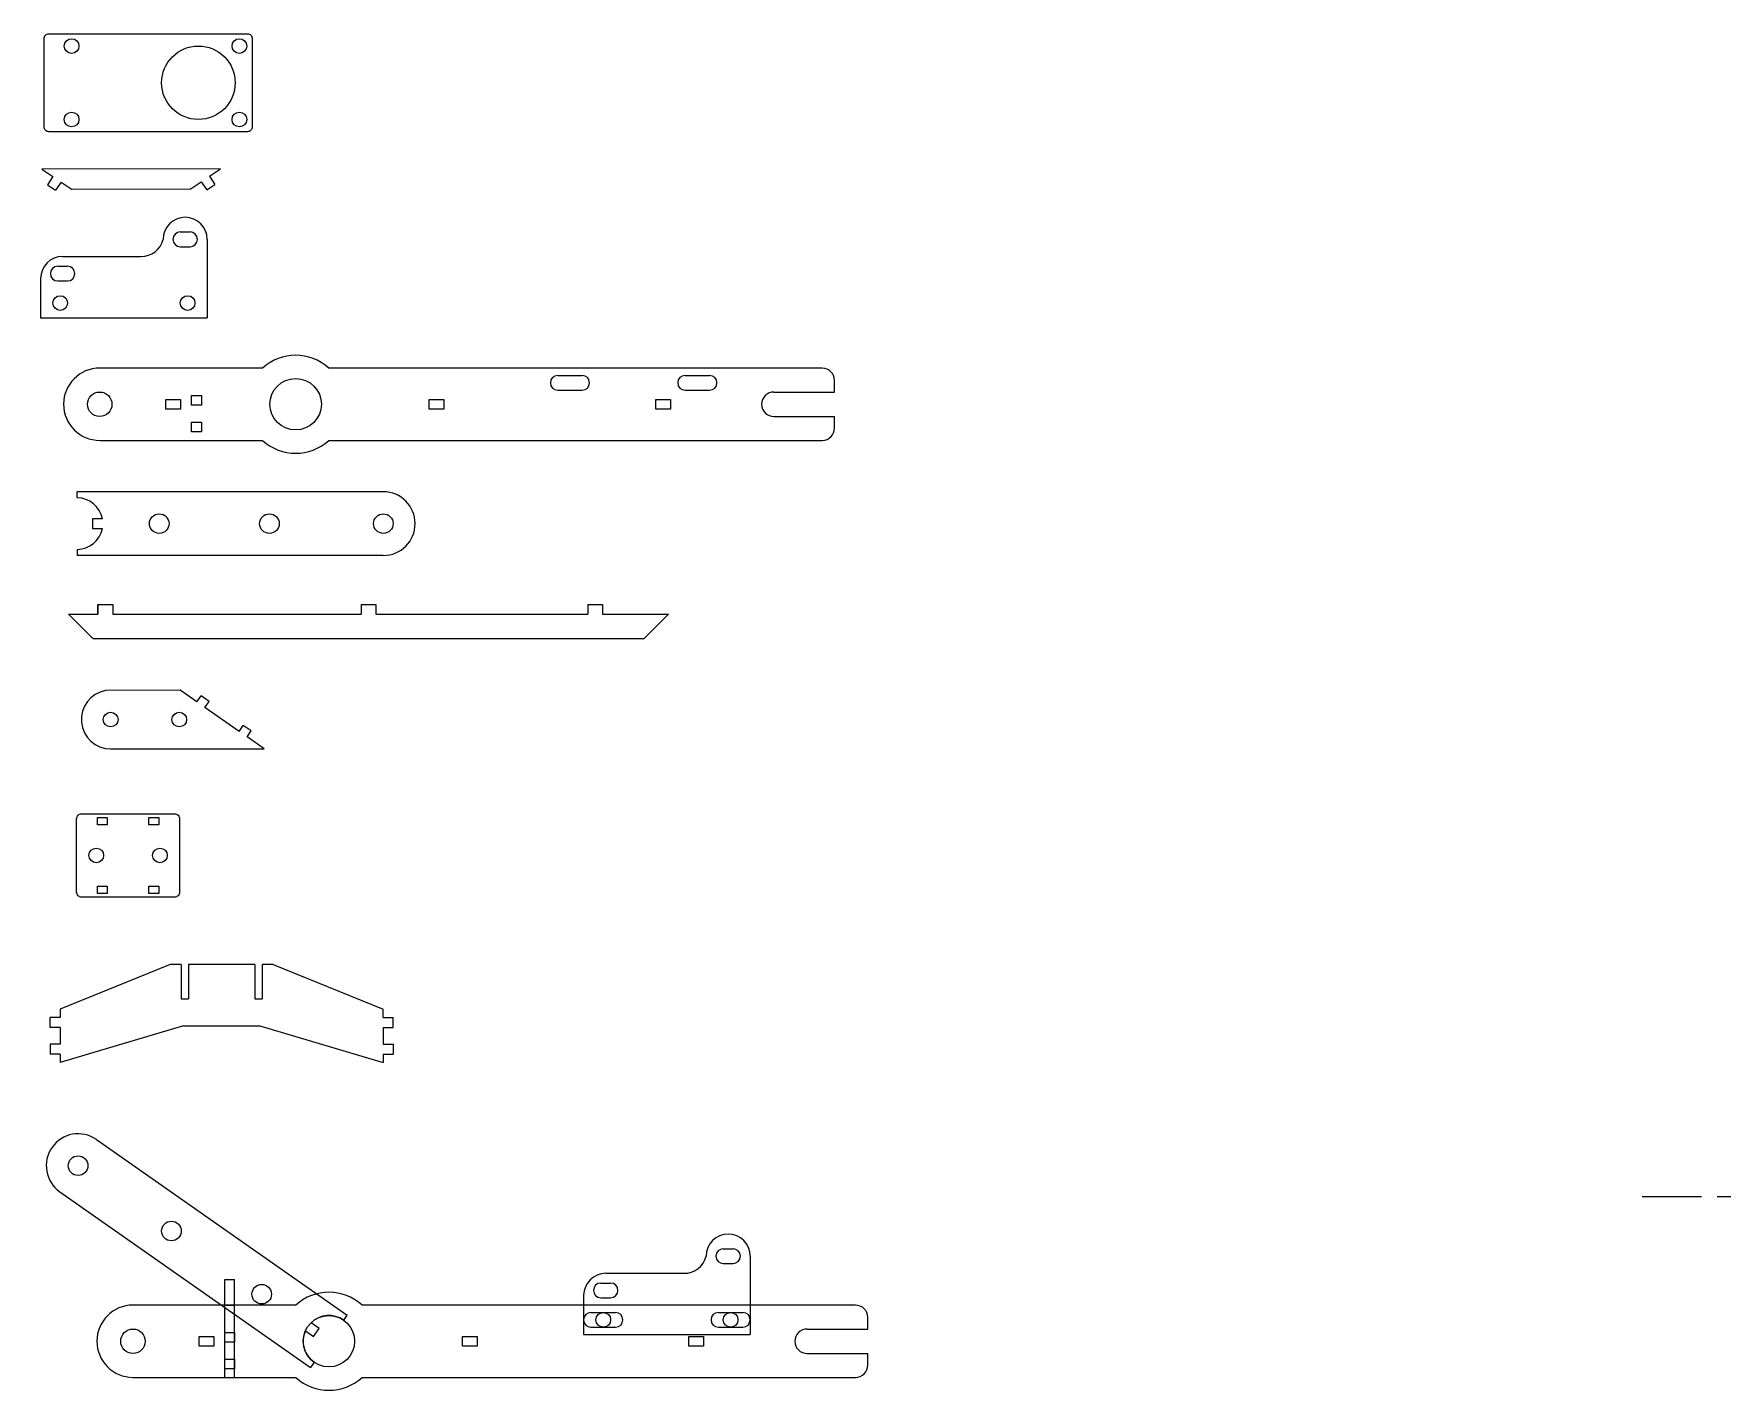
# Model space of a CAD drawing. Header units: millimetres. Extents: x 0 to 4369, y 0 to 3265.
# Drawn here: x 2293 to 2983, y 2116 to 2670 of the extents above; entities that cross this region are included whole.
import ezdxf

# ---------------------------------------------------------------- set-up
doc = ezdxf.new("R2010")
doc.units = ezdxf.units.MM
doc.linetypes.add('CENTER', pattern=[50.8, 31.75, -6.35, 6.35, -6.35])
doc.layers.get('0').update_dxf_attribs({"true_color": 0xffffff})
doc.layers.add('Axis', color=7, linetype='CENTER', true_color=0xffffff)
doc.layers.add('Main', color=7, linetype='Continuous', lineweight=25, true_color=0x000000)

# ---------------------------------------------------------------- blocks, each defined once
blk = doc.blocks.new('КреплениеТормоза')
for points in [[(-5, 3), (5, 3)], [(47, 3), (57, 3)], [(-5, -3), (5, -3)], [(47, -3), (57, -3)]]:
    blk.add_lwpolyline(points)
for centre, start, end in [((-5, 0), 90, 270), ((5, 0), 270, 90), ((47, 0), 90, 270), ((57, 0), 270, 90)]:
    blk.add_arc(centre, 3, start, end)
blk = doc.blocks.new('Balance')
for p, q in [((-13.51, 14.75), (-80, 14.75)), ((215, 14.75), (13.51, 14.75)), ((220, 5), (220, 9.75)), ((195.25, 5), (220, 5)), ((195.25, -5), (220, -5)), ((220, -9.75), (220, -5)), ((-80, -14.75), (-13.51, -14.75)), ((13.51, -14.75), (215, -14.75))]:
    blk.add_line(p, q)
for points in [[(-53, -2), (-53, 2), (-47, 2), (-47, -2), (-53, -2)], [(-42.5, 3.59), (-38.5, 3.59), (-38.5, -0.41), (-42.5, -0.41), (-42.5, 3.59)], [(54.5, -2), (54.5, 2), (60.5, 2), (60.5, -2), (54.5, -2)], [(147, -2), (147, 2), (153, 2), (153, -2), (147, -2)], [(-42.5, -7.3), (-38.5, -7.3), (-38.5, -11.3), (-42.5, -11.3), (-42.5, -7.3)]]:
    blk.add_lwpolyline(points)
for centre, radius in [((0, 0), 10.5), ((-80, 0), 5), ((-80, 0), 0)]:
    blk.add_circle(centre, radius)
for centre, radius, start, end in [((-80, 0), 14.75, 90, 270), ((0, 0), 20, 47.51889, 132.48111), ((215, 9.75), 5, 0, 90), ((195.25, 0), 5, 90, 270), ((215, -9.75), 5, 270, 0), ((0, 0), 20, 227.51889, 312.48111)]:
    blk.add_arc(centre, radius, start, end)
blk.add_blockref('КреплениеТормоза', (112, 8.75))
blk = doc.blocks.new('Lever')
for p, q in [((0, 10.5), (0, 13)), ((125, 13), (0, 13)), ((10.31, 1.99), (6.31, 1.99)), ((6.31, 1.99), (6.31, -2.01)), ((6.31, -2.01), (10.31, -1.99)), ((0, -10.5), (0, -13)), ((125, -13), (0, -13))]:
    blk.add_line(p, q)
for centre in [(33.5, 0), (78.5, 0), (125, 0)]:
    blk.add_circle(centre, 4)
for centre, radius, start, end in [((0, 0), 10.5, 10.89863, 90), ((125, 0), 13, 270, 90), ((0, 0), 10.5, 270, 349.06995)]:
    blk.add_arc(centre, radius, start, end)
blk = doc.blocks.new('DiskBrakeMount')
for centre in [(-26, 8), (26, 8)]:
    blk.add_circle(centre, 3)
at = {"layer": 'Main'}
for p, q in [((23, 37), (27, 37)), ((23, 31), (27, 31)), ((34, 34), (34, 2)), ((-27, 23), (-23, 23)), ((-25, 27), (7, 27)), ((-34, 18), (-34, 2)), ((-27, 17), (-23, 17)), ((-34, 2), (34, 2))]:
    blk.add_line(p, q, dxfattribs=at)
for centre, radius, start, end in [((25, 34), 9, 0, 180), ((23, 34), 3, 90, 270), ((27, 34), 3, 270, 90), ((7.16, 36.08), 9.09, 269.00978, 346.74019), ((-25, 18), 9, 90, 180), ((-27, 20), 3, 90, 270), ((-23, 20), 3, 270, 90)]:
    blk.add_arc(centre, radius, start, end, dxfattribs=at)
blk = doc.blocks.new('LeverStop')
for p, q in [((-21, 25), (-66, 6.78)), ((-16.5, 25), (-21, 25)), ((-16.5, 25), (-16.5, 11)), ((13.5, 25), (-13.5, 25)), ((-13.5, 25), (-13.5, 11)), ((13.5, 25), (13.5, 11)), ((21, 25), (16.5, 25)), ((16.5, 25), (16.5, 11)), ((21, 25), (66, 6.78)), ((-16.5, 11), (-13.5, 11)), ((13.5, 11), (16.5, 11)), ((-66, 3.34), (-70, 3.34)), ((-70, -0.66), (-70, 3.34)), ((-66, 6.78), (-66, 3.34)), ((-15.55, 0), (-66, -15)), ((-15.55, 0), (15.55, 0)), ((15.55, 0), (66, -15)), ((66, 3.34), (66, 6.78)), ((66, 3.34), (70, 3.34)), ((70, -0.66), (70, 3.34)), ((-66, -0.66), (-70, -0.66)), ((-66, -0.66), (-66, -7.55)), ((66, -0.66), (70, -0.66)), ((66, -0.66), (66, -7.55)), ((-66, -7.55), (-70, -7.55)), ((-70, -7.55), (-70, -11.55)), ((-66, -11.55), (-70, -11.55)), ((-66, -11.55), (-66, -15)), ((66, -7.55), (70, -7.55)), ((66, -11.55), (70, -11.55)), ((66, -11.55), (66, -15)), ((70, -7.55), (70, -11.55))]:
    blk.add_line(p, q)
blk = doc.blocks.new('Маятник')
at = {"rotation": 144.9999999999845}
blk.add_blockref('Lever', (99, 0), dxfattribs=at)
for name, p in [('DiskBrakeMount', (237, 0.75)), ('Balance', (99, 0))]:
    blk.add_blockref(name, p)
blk = doc.blocks.new('Упор')
for p, q in [((38.12, 52), (-24.52, 52)), ((-24.52, 52), (-17.56, 47.12)), ((-17.56, 47.12), (-19.28, 44.66)), ((-19.28, 44.66), (-16, 42.37)), ((-14.28, 44.83), (-16, 42.37)), ((-14.28, 44.83), (-0.35, 35.08)), ((-0.35, 35.08), (-2.07, 32.62)), ((-2.07, 32.62), (1.2, 30.32)), ((2.92, 32.78), (1.2, 30.32)), ((2.92, 32.78), (9.73, 28.01)), ((9.73, 28.01), (40.21, 28.18))]:
    blk.add_line(p, q)
for centre in [(10.12, 40), (38.12, 40)]:
    blk.add_circle(centre, 3)
blk.add_arc((38.12, 40), 12, 280, 90)
blk = doc.blocks.new('ОправкаВтулки')
at = {"layer": 'Main'}
blk.add_lwpolyline([(-18, 63), (18, 63, -0.414214), (20, 61), (20, -20, -0.414214), (18, -22), (-18, -22, -0.414214), (-20, -20), (-20, 61, -0.414214), (-18, 63)], format="xyb", dxfattribs=at)
for centre, radius in [((-15, 51.75), 3), ((15, 51.75), 3), ((0, 0), 15), ((-15, -16.75), 3), ((15, -16.75), 3)]:
    blk.add_circle(centre, radius, dxfattribs=at)
blk = doc.blocks.new('РеброМаятника')
for p, q in [((-110.5, -4), (-110.5, 0)), ((-110.5, 0), (-104.5, 0)), ((-110.5, 0), (-110.5, -4)), ((-110.5, -4), (-110.5, 0)), ((-110.5, 0), (-104.5, 0)), ((-104.5, 0), (-104.5, -4)), ((-104.5, 0), (-104.5, -4)), ((-104.5, 0), (-104.5, -4)), ((-3, 0), (3, 0)), ((-3, 0), (-3, -4)), ((-2.5, 0), (2.5, 0)), ((3, 0), (3, -4)), ((89.5, 0), (95.5, 0)), ((89.5, 0), (89.5, -4)), ((90, 0), (95, 0)), ((95.5, 0), (95.5, -4)), ((-113.09, -13.41), (-122.5, -4)), ((-122.5, -4), (-110.5, -4)), ((-113.09, -13.41), (-122.5, -4)), ((-104.5, -4), (-3, -4)), ((3, -4), (89.5, -4)), ((95.5, -4), (122.5, -4)), ((122.5, -4), (113.09, -13.41)), ((122.5, -4), (113.09, -13.41)), ((111.67, -14), (-111.76, -13.99)), ((111.67, -14), (-111.67, -14))]:
    blk.add_line(p, q)
blk.add_lwpolyline([(-122.5, -4), (-110.5, -4), (-110.5, 0), (-104.5, 0), (-104.5, -4)])
for centre, start, end in [((-111.67, -12), 225, 270), ((111.67, -12), 269.99799, 315)]:
    blk.add_arc(centre, 2, start, end)
blk = doc.blocks.new('УпорГуся')
at = {"layer": 'Main'}
for p, q in [((-12.17, -19.74), (-72.78, 20.99)), ((-72.78, 20.99), (-70.7, 15.9)), ((-70.69, 15.9), (-74.4, 14.4)), ((-74.4, 14.4), (-72.9, 10.69)), ((-69.2, 12.19), (-72.9, 10.69)), ((-69.2, 12.19), (-67.11, 7.1)), ((-27.17, -19.74), (-67.11, 7.1)), ((-27.17, -19.74), (-21.67, -19.74)), ((-21.67, -19.74), (-21.67, -23.74)), ((-17.67, -19.74), (-17.67, -23.74)), ((-17.67, -19.74), (-12.17, -19.74)), ((-21.67, -23.74), (-17.67, -23.74))]:
    blk.add_line(p, q, dxfattribs=at)

msp = doc.modelspace()

# ---------------------------------------------------------------- linework, layer by layer
for p, q in [((2371.29, 2121.41), (2371.29, 2161.42)), ((2371.29, 2161.42), (2375.29, 2161.42)), ((2375.29, 2121.41), (2375.29, 2161.42)), ((2371.79, 2150.92), (2374.79, 2150.92)), ((2371.79, 2121.42), (2374.79, 2121.42))]:
    msp.add_line(p, q)
msp.add_lwpolyline([(2350.79, 2317.51), (2312.79, 2317.51, -0.414214), (2310.79, 2319.51), (2310.79, 2349.51, -0.414214), (2312.79, 2351.51), (2350.79, 2351.51, -0.414214), (2352.79, 2349.51), (2352.79, 2319.51, -0.414214)], format="xyb", close=True)
for points in [[(2319.29, 2350.01), (2323.29, 2350.01), (2323.29, 2347.01), (2319.29, 2347.01), (2319.29, 2350.01)], [(2340.29, 2350.01), (2344.29, 2350.01), (2344.29, 2347.01), (2340.29, 2347.01), (2340.29, 2350.01)], [(2319.29, 2322.01), (2323.29, 2322.01), (2323.29, 2319.01), (2319.29, 2319.01), (2319.29, 2322.01)], [(2340.29, 2322.01), (2344.29, 2322.01), (2344.29, 2319.01), (2340.29, 2319.01), (2340.29, 2322.01)]]:
    msp.add_lwpolyline(points)
for centre in [(2318.79, 2334.51), (2344.79, 2334.51)]:
    msp.add_circle(centre, 3)
at = {"layer": 'Axis', "linetype": 'CENTER'}
msp.add_line((4193.43, 2195.08), (2949.98, 2195.08), dxfattribs=at)

# ---------------------------------------------------------------- block references
at = {"rotation": 180}
msp.add_blockref('Упор', (2362.8, 2430.01), dxfattribs=at)
at = {"layer": 'Main'}
for name, p, rotation in [('ОправкаВтулки', (2360.5, 2650), 90), ('УпорГуся', (2368.61, 2638.05), 34)]:
    msp.add_blockref(name, p, dxfattribs=dict(at, rotation=rotation))
for name, p in [('DiskBrakeMount', (2330.08, 2552.07)), ('Balance', (2400.21, 2518.73)), ('Lever', (2311, 2470)), ('РеброМаятника', (2430, 2437)), ('LeverStop', (2370, 2265)), ('Маятник', (2314.79, 2136.17))]:
    msp.add_blockref(name, p, dxfattribs=at)

doc.saveas('drawing.dxf')
